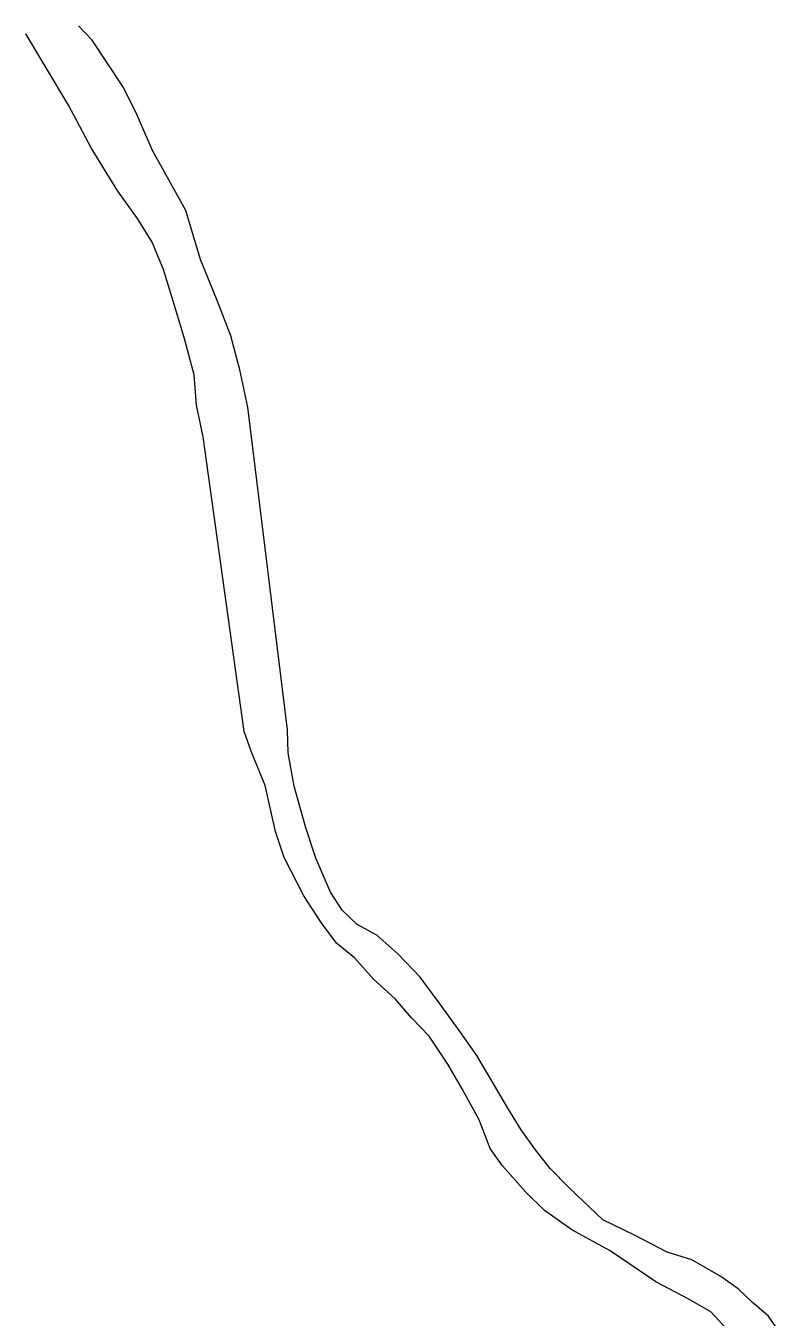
# Model space of a CAD drawing. Header units: millimetres. Extents: x 605783 to 631525, y 1302882 to 1327028.
# Drawn here: x 609252.1 to 609517.5, y 1305539.8 to 1305994.7 of the extents above; entities that cross this region are included whole.
import ezdxf

# ---------------------------------------------------------------- set-up
doc = ezdxf.new("R2010")
doc.units = ezdxf.units.MM
doc.layers.add('2', color=7, linetype='Continuous')

msp = doc.modelspace()

# ---------------------------------------------------------------- linework, layer by layer
at = {"layer": '2', "color": 1, "linetype": 'Continuous'}
for points in [[(609498.96603, 1305535.66367), (609493.10303, 1305541.99967), (609485.21103, 1305546.55167), (609473.75703, 1305552.61767), (609457.71503, 1305563.49967), (609444.22403, 1305570.83067), (609434.54703, 1305577.66367), (609427.92203, 1305584.25167), (609419.76603, 1305593.37767), (609415.43003, 1305599.46367), (609411.59303, 1305609.61767), (609405.72203, 1305620.27467), (609400.61703, 1305629.15467), (609393.98303, 1305639.04767), (609387.86903, 1305645.38267), (609382.00503, 1305652.22667), (609374.36203, 1305659.06767), (609367.73503, 1305666.67167), (609361.36703, 1305671.73667), (609356.01103, 1305679.09067), (609349.88903, 1305688.47567), (609342.99403, 1305701.92567), (609339.92203, 1305711.06467), (609336.32503, 1305727.31867), (609331.46803, 1305738.99467), (609328.90903, 1305746.35667), (609314.43503, 1305850.00267), (609312.12103, 1305861.17767), (609311.33303, 1305871.84967), (609307.74403, 1305885.05467), (609303.90103, 1305897.74967), (609300.57003, 1305908.92167), (609296.48103, 1305918.56767), (609291.37703, 1305926.93867), (609284.49103, 1305936.57667), (609275.04903, 1305951.79667), (609267.13403, 1305966.76867), (609252.07703, 1305991.88467)], [(609517.52703, 1305534.44667), (609513.44603, 1305540.53467), (609507.84103, 1305545.34667), (609502.74503, 1305550.16067), (609496.63503, 1305554.46267), (609486.45203, 1305560.27867), (609477.80103, 1305563.04967), (609466.09303, 1305569.11367), (609455.14803, 1305574.41967), (609443.17303, 1305585.82067), (609436.54703, 1305592.40867), (609431.44803, 1305599.00167), (609426.34703, 1305606.10367), (609421.75303, 1305613.71367), (609410.77903, 1305632.23367), (609404.91203, 1305640.60367), (609397.51603, 1305650.74767), (609390.88603, 1305659.87667), (609382.98703, 1305667.98667), (609375.59903, 1305674.57267), (609368.72503, 1305678.36467), (609363.37403, 1305683.43167), (609359.29203, 1305689.77367), (609354.18003, 1305701.70367), (609350.59703, 1305712.36567), (609346.49503, 1305727.09367), (609344.43503, 1305738.77767), (609344.16203, 1305746.90967), (609330.17303, 1305860.46867), (609327.34603, 1305873.67467), (609324.26803, 1305885.61067), (609319.40903, 1305898.04867), (609313.52803, 1305912.51767), (609308.40403, 1305929.78367), (609296.66103, 1305950.84367), (609290.78303, 1305964.29567), (609286.18603, 1305973.43167), (609275.47103, 1305989.66467), (609270.62903, 1305994.73267)]]:
    msp.add_lwpolyline(points, dxfattribs=at)

doc.saveas('drawing.dxf')
